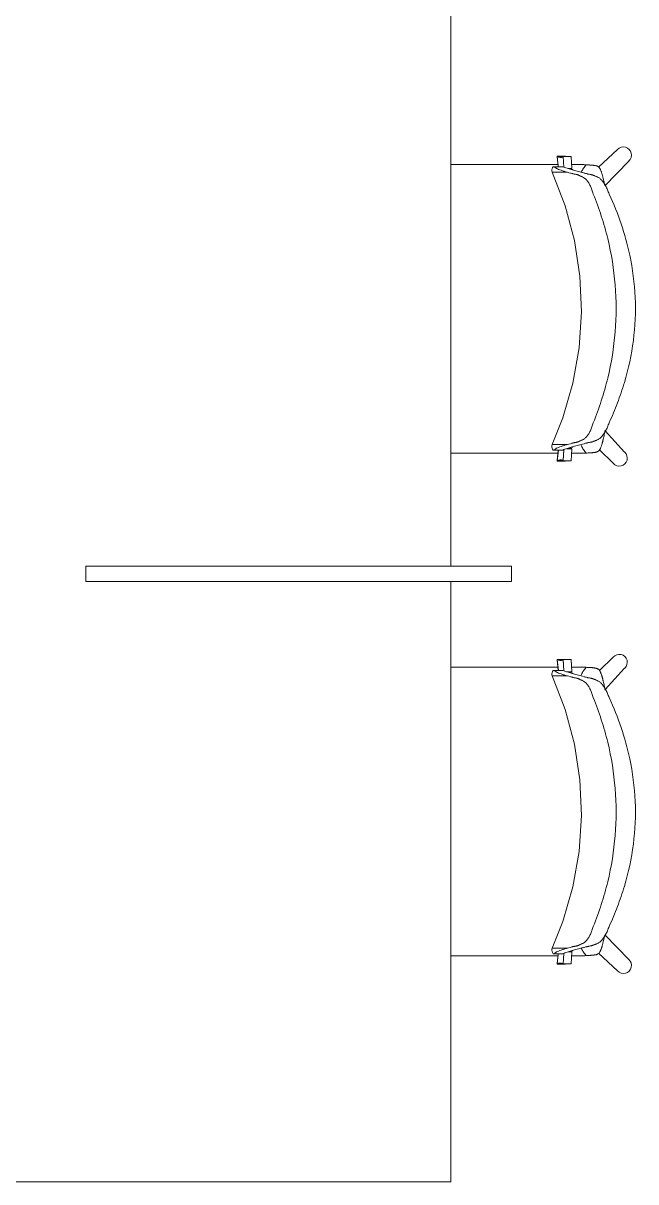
# Model space of a CAD drawing. Header units: millimetres. Extents: x 155927 to 295199, y -4084 to 97293.
# Drawn here: x 195597 to 196604, y 30193 to 32098 of the extents above; entities that cross this region are included whole.
import ezdxf

# ---------------------------------------------------------------- set-up
doc = ezdxf.new("R2010")
doc.units = ezdxf.units.MM
doc.header["$MEASUREMENT"] = 0
doc.layers.add('I-FURN', color=8, linetype='CONTINUOUS', lineweight=9)

msp = doc.modelspace()

# ---------------------------------------------------------------- linework, layer by layer
at = {"layer": 'I-FURN'}
for p, q in [((196299.9, 31205.1), (196299.9, 32192.6)), ((196574.2, 31890.4), (196542.6, 31861.5)), ((196474.6, 31879.5), (196476.7, 31862.3)), ((196488, 31879.5), (196474.6, 31879.5)), ((196474.7, 31878.5), (196476.6, 31862.3)), ((196485.6, 31861.8), (196484.4, 31879.1)), ((196484.4, 31879.1), (196497.7, 31879.1)), ((196497.7, 31879.1), (196499.1, 31859.2)), ((196553, 31831.1), (196592.4, 31871.7)), ((196466.6, 31859), (196466.3, 31857.5)), ((196466.3, 31857.5), (196466.3, 31855.3)), ((196466.3, 31855.3), (196466.8, 31853.2)), ((196467.3, 31860.8), (196466.6, 31859)), ((196466.8, 31853.2), (196488.1, 31798)), ((196468.4, 31862.3), (196467.3, 31860.8)), ((196470.5, 31862.3), (196484.1, 31862.3)), ((196499.1, 31859.2), (196493.2, 31859.2)), ((196499.1, 31858.3), (196496.1, 31858.3)), ((196488.1, 31798), (196503.3, 31740.9)), ((196503.3, 31740.9), (196512.2, 31682.5)), ((196512.2, 31682.5), (196514.8, 31623.4)), ((196514.8, 31623.4), (196510.9, 31564.4)), ((196510.9, 31564.4), (196500.8, 31506.1)), ((196500.8, 31506.1), (196484.3, 31449.3)), ((196484.3, 31449.3), (196466.8, 31405.4)), ((196585.7, 31392.7), (196553.5, 31427.9)), ((196466.3, 31403.3), (196466.8, 31405.4)), ((196466.3, 31401.1), (196466.3, 31403.3)), ((196466.6, 31399.6), (196466.3, 31401.1)), ((196467.3, 31397.8), (196466.6, 31399.6)), ((196468.4, 31396.3), (196467.3, 31397.8)), ((196470.5, 31396.3), (196484.1, 31396.3)), ((196476.7, 31396.3), (196474.6, 31379.1)), ((196476.9, 31396.3), (196474.7, 31378.2)), ((196484.4, 31379.4), (196485.6, 31396.8)), ((196484.4, 31378.5), (196485.6, 31396.8)), ((196490.3, 31398.4), (196499.1, 31398.4)), ((196493.2, 31399.4), (196499.1, 31399.4)), ((196499.1, 31398.4), (196497.7, 31378.5)), ((196544.2, 31396.7), (196567, 31374.5)), ((196474.7, 31378.2), (196488, 31378.2)), ((196497.7, 31378.5), (196484.4, 31378.5)), ((195699.9, 31205.1), (195699.9, 31180.1)), ((195699.9, 31205.1), (195739.9, 31205.1)), ((195739.9, 31205.1), (196369.9, 31205.1)), ((196369.9, 31205.1), (196399.9, 31205.1)), ((196399.9, 31180.1), (196399.9, 31205.1)), ((195739.9, 31180.1), (195699.9, 31180.1)), ((196369.9, 31180.1), (195739.9, 31180.1)), ((196299.9, 30192.6), (196299.9, 31180.1)), ((196399.9, 31180.1), (196369.9, 31180.1)), ((196474.6, 31051), (196476.7, 31033.8)), ((196474.7, 31051.9), (196476.9, 31033.8)), ((196488, 31051.9), (196474.7, 31051.9)), ((196485.6, 31033.3), (196484.4, 31051.6)), ((196484.4, 31051.6), (196497.7, 31051.6)), ((196485.6, 31033.3), (196484.4, 31050.7)), ((196497.7, 31051.6), (196499.1, 31031.7)), ((196567, 31055.6), (196544.2, 31033.5)), ((196466.2, 31028.4), (196466.4, 31029.9)), ((196466.3, 31026.5), (196466.2, 31028.4)), ((196466.4, 31029.9), (196467.2, 31032)), ((196467.2, 31032), (196468.4, 31033.8)), ((196484.1, 31033.8), (196470.5, 31033.8)), ((196499.1, 31031.7), (196490.3, 31031.7)), ((196499.1, 31030.8), (196493.2, 31030.8)), ((196553.5, 31002.3), (196585.7, 31037.4)), ((196466.8, 31024.7), (196466.3, 31026.5)), ((196466.8, 31024.7), (196488.1, 30969.6)), ((196488.1, 30969.6), (196503.3, 30912.4)), ((196503.3, 30912.4), (196512.2, 30854)), ((196512.2, 30854), (196514.8, 30794.9)), ((196514.8, 30794.9), (196510.9, 30735.9)), ((196510.9, 30735.9), (196500.8, 30677.7)), ((196500.8, 30677.7), (196484.3, 30620.9)), ((196484.3, 30620.9), (196466.8, 30576.9)), ((196592.4, 30558.4), (196553, 30599.1)), ((196466.3, 30575.1), (196466.2, 30573.2)), ((196466.2, 30573.2), (196466.4, 30571.7)), ((196466.8, 30576.9), (196466.3, 30575.1)), ((196466.4, 30571.7), (196467.2, 30569.6)), ((196493.2, 30570.9), (196499.1, 30570.9)), ((196496.1, 30571.8), (196499.1, 30571.8)), ((196499.1, 30570.9), (196497.7, 30551)), ((196467.2, 30569.6), (196468.4, 30567.8)), ((196484.1, 30567.8), (196470.5, 30567.8)), ((196476.7, 30567.8), (196474.6, 30550.7)), ((196476.6, 30567.8), (196474.7, 30551.6)), ((196484.4, 30551), (196485.6, 30568.3)), ((196497.7, 30551), (196484.4, 30551)), ((196542.6, 30568.7), (196574.2, 30539.7)), ((196474.6, 30550.7), (196488, 30550.7)), ((194699.9, 30192.6), (196299.9, 30192.6))]:
    msp.add_line(p, q, dxfattribs=at)
for centre, start, end in [((196583.9, 31881.7), 310.4176, 138.0338), ((196577, 31383), 220.3941, 48.0104), ((196577, 31047.1), 311.9896, 139.6059), ((196583.9, 30548.4), 221.9662, 49.5824)]:
    msp.add_arc(centre, 13.1, start, end, dxfattribs=at)
for centre, major_axis, start_param, end_param in [((196480, 31896), (0, -17.4), 5.960696, 6.540192), ((196480.1, 31895), (0, -17.4), 5.960696, 6.540192), ((196493.4, 31896), (0, -17.4), 5.960696, 6.044337), ((196480, 31362.6), (0, -17.4), 2.884586, 3.464082), ((196480.1, 31361.7), (0, -17.4), 2.884586, 3.464082), ((196493.4, 31361.7), (0, -17.4), 3.380441, 3.464082), ((196480, 31067.5), (0, 17.4), 2.819103, 3.398599), ((196480.1, 31068.4), (0, 17.4), 2.819103, 3.398599), ((196493.4, 31068.4), (0, 17.4), 2.819103, 2.902745), ((196480, 30534.2), (0, 17.4), 6.026179, 6.605675), ((196480.1, 30535.1), (0, 17.4), 6.026179, 6.605675), ((196493.4, 30534.2), (0, 17.4), 0.238848, 0.322489)]:
    msp.add_ellipse(centre, major_axis=major_axis, ratio=0.978487, start_param=start_param, end_param=end_param, dxfattribs=at)
for points, knots in [([(196300, 31865.7), (196303.1, 31865.7), (196311.2, 31865.7), (196324.2, 31865.7), (196339.3, 31865.7), (196354.5, 31865.7), (196369.4, 31865.7), (196381.8, 31865.7), (196391.8, 31865.7), (196399.5, 31865.7), (196407, 31865.7), (196417, 31865.7), (196429.2, 31865.7), (196441.6, 31865.7), (196451.7, 31865.7), (196459.4, 31865.7), (196467.2, 31865.7), (196473, 31865.7), (196476.3, 31865.7), (196477, 31865.7)], [-0.5218159, -0.5218159, -0.5218159, -0.5218159, -0.5, -0.4642857, -0.4285714, -0.3928571, -0.3571429, -0.3214286, -0.3035714, -0.2857143, -0.2678571, -0.25, -0.2142857, -0.1785714, -0.1607143, -0.1428571, -0.125, -0.1071429, -0.1022726, -0.1022726, -0.1022726, -0.1022726]), ([(196467.5, 31853.2), (196467.8, 31853.2), (196468.4, 31853.2), (196470.4, 31853.2), (196474.3, 31853.2), (196481.5, 31853.2), (196488, 31853.2), (196491.8, 31853.2)], [0.4444444, 0.4444444, 0.4444444, 0.4444444, 0.5138889, 0.5833333, 0.7222222, 0.8611111, 1, 1, 1, 1]), ([(196470.5, 31862.3), (196469.9, 31862.3), (196469.1, 31862.3), (196468.4, 31862.3), (196468.3, 31862.3), (196469, 31862.3), (196469.7, 31862.3), (196470.1, 31862.3)], [0, 0, 0, 0, 0.125, 0.25, 0.375, 0.5, 0.5828112, 0.5828112, 0.5828112, 0.5828112]), ([(196491.2, 31859.9), (196493.1, 31859.2), (196496.4, 31858.1), (196501.4, 31856.7), (196505.5, 31855.6), (196509.7, 31854.4), (196514.2, 31853.2), (196518.2, 31852.1), (196521.6, 31851.3), (196523.7, 31850.7), (196525.5, 31850.3), (196527.1, 31850), (196528.8, 31849.7), (196530.6, 31849.4), (196531.9, 31849), (196533.1, 31848.7), (196533.9, 31848.3), (196534.4, 31848.1), (196534.8, 31848), (196535.2, 31847.8), (196535.7, 31847.6), (196536.6, 31847.2), (196537.9, 31846.7), (196539.6, 31846.1), (196541.3, 31845.3), (196543, 31844.4), (196544.7, 31843.3), (196546.2, 31842.1), (196547.1, 31841.1), (196547.7, 31840.6), (196548.1, 31840.1), (196548.5, 31839.6), (196549.1, 31839), (196550, 31837.7), (196551.4, 31835.9), (196552.9, 31833.4), (196555, 31829.8), (196557.5, 31824.7), (196559.3, 31820), (196560.2, 31817.4)], [0, 0, 0, 0, 0.142857, 0.214286, 0.285714, 0.357143, 0.428571, 0.5, 0.535714, 0.571429, 0.589286, 0.607143, 0.642857, 0.660714, 0.678571, 0.696429, 0.705357, 0.709821, 0.714286, 0.71875, 0.723214, 0.732143, 0.75, 0.767857, 0.785714, 0.803571, 0.821429, 0.839286, 0.848214, 0.852679, 0.857143, 0.861607, 0.866071, 0.875, 0.892857, 0.910714, 0.928571, 0.964286, 1, 1, 1, 1]), ([(196534.1, 31817.4), (196533.4, 31819.9), (196531.9, 31824.6), (196529.8, 31829.6), (196528, 31833.2), (196526.6, 31835.7), (196525.4, 31837.5), (196524.5, 31838.8), (196524, 31839.4), (196523.6, 31839.9), (196523.2, 31840.4), (196522.7, 31841), (196521.8, 31841.9), (196520.4, 31843.1), (196518.7, 31844.3), (196517, 31845.3), (196515.3, 31846.1), (196513.6, 31846.8), (196512.3, 31847.4), (196511.5, 31847.8), (196511, 31848), (196510.6, 31848.1), (196510.3, 31848.3), (196509.8, 31848.5), (196509.1, 31848.8), (196508, 31849.2), (196506.9, 31849.5), (196505.4, 31849.8), (196504, 31850), (196502.5, 31850.3), (196501.3, 31850.6), (196500.1, 31850.9), (196498.5, 31851.3), (196495.7, 31852.1), (196493.3, 31852.7), (196491.8, 31853.2)], [0, 0, 0, 0, 0.0625, 0.125, 0.15625, 0.1875, 0.21875, 0.234375, 0.242188, 0.25, 0.257812, 0.265625, 0.28125, 0.3125, 0.34375, 0.375, 0.40625, 0.4375, 0.46875, 0.484375, 0.492188, 0.5, 0.507812, 0.515625, 0.53125, 0.5625, 0.59375, 0.625, 0.6875, 0.71875, 0.75, 0.78125, 0.8125, 0.875, 1, 1, 1, 1]), ([(196522.4, 31865.5), (196520.8, 31863.6), (196518, 31859.8), (196515.5, 31855.5), (196514.3, 31853.2), (196514.1, 31852.8)], [0, 0, 0, 0, 0.02777778, 0.05555556, 0.06066679, 0.06066679, 0.06066679, 0.06066679]), ([(196522.4, 31865.5), (196523.5, 31865.4), (196525.2, 31865.3), (196527.1, 31865.2), (196528.2, 31865.1), (196529, 31865.1), (196529.8, 31865), (196530.9, 31864.9), (196532.1, 31864.8), (196533.3, 31864.7), (196534.2, 31864.6), (196534.7, 31864.6), (196535.1, 31864.5), (196535.5, 31864.5), (196536, 31864.4), (196536.9, 31864.3), (196538.1, 31864.1), (196539.4, 31863.7), (196540.7, 31863.3), (196541.9, 31862.7), (196543.1, 31861.8), (196544, 31860.8), (196544.6, 31859.9), (196545.1, 31859.3), (196545.5, 31858.6), (196546, 31857.6), (196546.5, 31856.3), (196547.2, 31854.6), (196547.8, 31852.8), (196548.3, 31851.1), (196548.8, 31849.5), (196549.2, 31847.9), (196549.6, 31846.3), (196550.1, 31844.4), (196550.7, 31842), (196551.7, 31837.5), (196552.5, 31833.8), (196553, 31831.4)], [0, 0, 0, 0, 0.0625, 0.09375, 0.109375, 0.125, 0.140625, 0.15625, 0.1875, 0.21875, 0.234375, 0.242188, 0.25, 0.257812, 0.265625, 0.28125, 0.3125, 0.34375, 0.375, 0.40625, 0.4375, 0.46875, 0.484375, 0.5, 0.515625, 0.53125, 0.5625, 0.59375, 0.625, 0.65625, 0.6875, 0.71875, 0.75, 0.78125, 0.8125, 0.875, 1, 1, 1, 1]), ([(196534.1, 31441.2), (196539, 31453.1), (196547.8, 31477.3), (196561.9, 31526.8), (196572.2, 31590.5), (196572.2, 31668), (196561.9, 31731.7), (196547.8, 31781.3), (196539, 31805.5), (196534.1, 31817.4)], [-1, -1, -1, -1, -0.9, -0.8, -0.6, -0.4, -0.2, -0.1, 0, 0, 0, 0]), ([(196560.2, 31817.4), (196567.7, 31801.4), (196580.8, 31768.5), (196596.6, 31711.6), (196605.1, 31647.1), (196602, 31576.1), (196589.5, 31518.3), (196574.3, 31473.6), (196565.2, 31451.9), (196560.2, 31441.2)], [-1, -1, -1, -1, -0.863636, -0.727273, -0.545455, -0.363636, -0.181818, -0.090909, 0, 0, 0, 0]), ([(196560.2, 31441.2), (196559.3, 31438.6), (196557.5, 31433.9), (196555, 31428.8), (196552.9, 31425.2), (196551.4, 31422.7), (196550, 31420.8), (196549.1, 31419.6), (196548.5, 31419), (196548.1, 31418.5), (196547.7, 31418), (196547.1, 31417.4), (196546.2, 31416.5), (196544.7, 31415.3), (196543, 31414.2), (196541.3, 31413.3), (196539.6, 31412.5), (196537.9, 31411.9), (196536.6, 31411.3), (196535.7, 31411), (196535.2, 31410.8), (196534.8, 31410.6), (196534.4, 31410.4), (196533.9, 31410.2), (196533.1, 31409.9), (196531.9, 31409.6), (196530.6, 31409.2), (196528.8, 31408.9), (196527.1, 31408.6), (196525.5, 31408.3), (196524.2, 31408), (196522.9, 31407.7), (196521.2, 31407.2), (196518.2, 31406.4), (196514.2, 31405.4), (196509.7, 31404.2), (196505.5, 31403), (196501.4, 31401.9), (196497.6, 31400.8), (196494.2, 31399.8), (196492.2, 31399.1), (196491.2, 31398.7)], [0, 0, 0, 0, 0.035714, 0.071429, 0.089286, 0.107143, 0.125, 0.133929, 0.138393, 0.142857, 0.147321, 0.151786, 0.160714, 0.178571, 0.196429, 0.214286, 0.232143, 0.25, 0.267857, 0.276786, 0.28125, 0.285714, 0.290179, 0.294643, 0.303571, 0.321429, 0.339286, 0.357143, 0.392857, 0.410714, 0.428571, 0.446429, 0.464286, 0.5, 0.571429, 0.642857, 0.714286, 0.785714, 0.857143, 0.928571, 1, 1, 1, 1]), ([(196491.8, 31405.4), (196493.3, 31405.9), (196495.7, 31406.5), (196498.5, 31407.3), (196500.1, 31407.7), (196501.3, 31408), (196502.5, 31408.3), (196504, 31408.6), (196505.4, 31408.8), (196506.9, 31409.1), (196508, 31409.4), (196509.1, 31409.8), (196509.8, 31410.1), (196510.3, 31410.3), (196510.6, 31410.5), (196511, 31410.6), (196511.5, 31410.8), (196512.3, 31411.2), (196513.6, 31411.8), (196515.3, 31412.5), (196517, 31413.3), (196518.7, 31414.3), (196520.4, 31415.5), (196521.8, 31416.7), (196522.7, 31417.6), (196523.2, 31418.2), (196523.6, 31418.7), (196524, 31419.2), (196524.5, 31419.8), (196525.4, 31421), (196526.6, 31422.9), (196528, 31425.4), (196529.8, 31429), (196531.9, 31434), (196533.4, 31438.7), (196534.1, 31441.2)], [0, 0, 0, 0, 0.125, 0.1875, 0.21875, 0.25, 0.28125, 0.3125, 0.375, 0.40625, 0.4375, 0.46875, 0.484375, 0.492188, 0.5, 0.507812, 0.515625, 0.53125, 0.5625, 0.59375, 0.625, 0.65625, 0.6875, 0.71875, 0.734375, 0.742188, 0.75, 0.757812, 0.765625, 0.78125, 0.8125, 0.84375, 0.875, 0.9375, 1, 1, 1, 1]), ([(196553, 31425.3), (196552.5, 31422.9), (196551.7, 31419.2), (196550.7, 31414.7), (196550.1, 31412.3), (196549.6, 31410.4), (196549.2, 31408.8), (196548.8, 31407.2), (196548.3, 31405.6), (196547.8, 31403.9), (196547.2, 31402.1), (196546.5, 31400.4), (196546, 31399.1), (196545.5, 31398.1), (196545.1, 31397.4), (196544.6, 31396.8), (196544, 31395.9), (196543.1, 31394.9), (196541.9, 31394), (196540.7, 31393.4), (196539.4, 31392.9), (196538.1, 31392.6), (196536.9, 31392.4), (196536, 31392.3), (196535.5, 31392.2), (196535.1, 31392.2), (196534.7, 31392.1), (196534.2, 31392), (196533.3, 31392), (196532.1, 31391.8), (196530.9, 31391.7), (196529.8, 31391.7), (196529, 31391.6), (196528.2, 31391.6), (196527.1, 31391.5), (196525.2, 31391.4), (196523.5, 31391.3), (196522.4, 31391.2)], [0, 0, 0, 0, 0.125, 0.1875, 0.21875, 0.25, 0.28125, 0.3125, 0.34375, 0.375, 0.40625, 0.4375, 0.46875, 0.484375, 0.5, 0.515625, 0.53125, 0.5625, 0.59375, 0.625, 0.65625, 0.6875, 0.71875, 0.734375, 0.742188, 0.75, 0.757812, 0.765625, 0.78125, 0.8125, 0.84375, 0.859375, 0.875, 0.890625, 0.90625, 0.9375, 1, 1, 1, 1]), ([(196476.9, 31391), (196476.5, 31391), (196471, 31391), (196460.2, 31391), (196444.7, 31391), (196429.7, 31391), (196417.2, 31391), (196407.1, 31391), (196399.4, 31391), (196391.8, 31391), (196381.7, 31391), (196369.2, 31391), (196356.8, 31391), (196346.8, 31391), (196339.2, 31391), (196331.6, 31391), (196321.7, 31391), (196311.2, 31391), (196303.2, 31391), (196300.1, 31391)], [-0.896036, -0.896036, -0.896036, -0.896036, -0.8928571, -0.8571429, -0.8214286, -0.7857143, -0.75, -0.7321429, -0.7142857, -0.6964286, -0.6785714, -0.6428571, -0.6071429, -0.5892857, -0.5714286, -0.5535714, -0.5357143, -0.5, -0.4777821, -0.4777821, -0.4777821, -0.4777821]), ([(196491.8, 31405.4), (196488.8, 31405.4), (196483.4, 31405.4), (196477, 31405.4), (196472.3, 31405.4), (196469.6, 31405.4), (196468.2, 31405.4), (196467.7, 31405.4), (196467.5, 31405.4)], [0, 0, 0, 0, 0.1111111, 0.2222222, 0.3333333, 0.4444444, 0.5, 0.5555556, 0.5555556, 0.5555556, 0.5555556]), ([(196470.1, 31396.3), (196469.7, 31396.3), (196469, 31396.3), (196468.3, 31396.3), (196468.4, 31396.3), (196469.1, 31396.3), (196469.9, 31396.3), (196470.5, 31396.3)], [0.4162183, 0.4162183, 0.4162183, 0.4162183, 0.5, 0.625, 0.75, 0.875, 1, 1, 1, 1]), ([(196513.5, 31405.2), (196513.8, 31404.4), (196515.2, 31401.6), (196518, 31396.9), (196520.8, 31393.1), (196522.4, 31391.2)], [0.93303317, 0.93303317, 0.93303317, 0.93303317, 0.94444444, 0.97222222, 1, 1, 1, 1]), ([(196300.1, 31039.1), (196303.2, 31039.1), (196311.2, 31039.1), (196321.7, 31039.1), (196331.6, 31039.1), (196339.2, 31039.1), (196346.8, 31039.1), (196356.8, 31039.1), (196369.2, 31039.1), (196381.7, 31039.1), (196391.8, 31039.1), (196399.4, 31039.1), (196407.1, 31039.1), (196417.2, 31039.1), (196429.7, 31039.1), (196444.7, 31039.1), (196460.2, 31039.1), (196470.9, 31039.1), (196476.5, 31039.1), (196476.9, 31039.1)], [-0.5222179, -0.5222179, -0.5222179, -0.5222179, -0.5, -0.4642857, -0.4464286, -0.4285714, -0.4107143, -0.3928571, -0.3571429, -0.3214286, -0.3035714, -0.2857143, -0.2678571, -0.25, -0.2142857, -0.1785714, -0.1428571, -0.1071429, -0.103964, -0.103964, -0.103964, -0.103964]), ([(196470.5, 31033.8), (196469.9, 31033.8), (196469.1, 31033.8), (196468.4, 31033.8), (196468.3, 31033.8), (196469, 31033.8), (196469.7, 31033.8), (196470.1, 31033.8)], [0, 0, 0, 0, 0.125, 0.25, 0.375, 0.5, 0.5837817, 0.5837817, 0.5837817, 0.5837817]), ([(196491.2, 31031.4), (196493.1, 31030.7), (196496.4, 31029.7), (196501.4, 31028.2), (196505.5, 31027.1), (196509.7, 31025.9), (196514.2, 31024.7), (196518.2, 31023.7), (196521.6, 31022.8), (196523.7, 31022.2), (196525.5, 31021.8), (196527.1, 31021.5), (196528.8, 31021.2), (196530.6, 31020.9), (196531.9, 31020.6), (196533.1, 31020.2), (196533.9, 31019.9), (196534.4, 31019.7), (196534.8, 31019.5), (196535.2, 31019.4), (196535.7, 31019.1), (196536.6, 31018.8), (196537.9, 31018.3), (196539.6, 31017.6), (196541.3, 31016.8), (196543, 31015.9), (196544.7, 31014.8), (196546.2, 31013.6), (196547.1, 31012.7), (196547.7, 31012.1), (196548.1, 31011.6), (196548.5, 31011.1), (196549.1, 31010.5), (196550, 31009.3), (196551.4, 31007.4), (196552.9, 31004.9), (196555, 31001.3), (196557.5, 30996.2), (196559.3, 30991.5), (196560.2, 30989)], [0, 0, 0, 0, 0.142857, 0.214286, 0.285714, 0.357143, 0.428571, 0.5, 0.535714, 0.571429, 0.589286, 0.607143, 0.642857, 0.660714, 0.678571, 0.696429, 0.705357, 0.709821, 0.714286, 0.71875, 0.723214, 0.732143, 0.75, 0.767857, 0.785714, 0.803571, 0.821429, 0.839286, 0.848214, 0.852679, 0.857143, 0.861607, 0.866071, 0.875, 0.892857, 0.910714, 0.928571, 0.964286, 1, 1, 1, 1]), ([(196522.4, 31038.9), (196520.8, 31037), (196518, 31033.2), (196515.2, 31028.5), (196513.8, 31025.7), (196513.5, 31024.9)], [0, 0, 0, 0, 0.02777778, 0.05555556, 0.06696683, 0.06696683, 0.06696683, 0.06696683]), ([(196522.4, 31038.9), (196523.5, 31038.8), (196525.2, 31038.7), (196527.1, 31038.6), (196528.2, 31038.6), (196529, 31038.5), (196529.8, 31038.4), (196530.9, 31038.4), (196532.1, 31038.3), (196533.3, 31038.2), (196534.2, 31038.1), (196534.7, 31038), (196535.1, 31038), (196535.5, 31037.9), (196536, 31037.8), (196536.9, 31037.7), (196538.1, 31037.5), (196539.4, 31037.2), (196540.7, 31036.7), (196541.9, 31036.1), (196543.1, 31035.2), (196544, 31034.2), (196544.6, 31033.4), (196545.1, 31032.7), (196545.5, 31032), (196546, 31031), (196546.5, 31029.7), (196547.2, 31028), (196547.8, 31026.2), (196548.3, 31024.5), (196548.8, 31022.9), (196549.2, 31021.4), (196549.6, 31019.7), (196550.1, 31017.9), (196550.7, 31015.4), (196551.7, 31011), (196552.5, 31007.2), (196553, 31004.9)], [0, 0, 0, 0, 0.0625, 0.09375, 0.109375, 0.125, 0.140625, 0.15625, 0.1875, 0.21875, 0.234375, 0.242188, 0.25, 0.257812, 0.265625, 0.28125, 0.3125, 0.34375, 0.375, 0.40625, 0.4375, 0.46875, 0.484375, 0.5, 0.515625, 0.53125, 0.5625, 0.59375, 0.625, 0.65625, 0.6875, 0.71875, 0.75, 0.78125, 0.8125, 0.875, 1, 1, 1, 1]), ([(196467.5, 31024.7), (196467.8, 31024.7), (196468.4, 31024.7), (196470.4, 31024.7), (196474.3, 31024.7), (196481.5, 31024.7), (196488, 31024.7), (196491.8, 31024.7)], [0.4444444, 0.4444444, 0.4444444, 0.4444444, 0.5138889, 0.5833333, 0.7222222, 0.8611111, 1, 1, 1, 1]), ([(196534.1, 30989), (196533.4, 30991.4), (196531.9, 30996.1), (196529.8, 31001.2), (196528, 31004.7), (196526.6, 31007.2), (196525.4, 31009.1), (196524.5, 31010.3), (196524, 31010.9), (196523.6, 31011.4), (196523.2, 31011.9), (196522.7, 31012.5), (196521.8, 31013.5), (196520.4, 31014.7), (196518.7, 31015.8), (196517, 31016.8), (196515.3, 31017.6), (196513.6, 31018.4), (196512.3, 31018.9), (196511.5, 31019.3), (196511, 31019.5), (196510.6, 31019.7), (196510.3, 31019.8), (196509.8, 31020), (196509.1, 31020.3), (196508, 31020.7), (196506.9, 31021), (196505.4, 31021.3), (196504, 31021.5), (196502.5, 31021.8), (196501.3, 31022.1), (196500.1, 31022.4), (196498.5, 31022.8), (196495.7, 31023.6), (196493.3, 31024.3), (196491.8, 31024.7)], [0, 0, 0, 0, 0.0625, 0.125, 0.15625, 0.1875, 0.21875, 0.234375, 0.242188, 0.25, 0.257812, 0.265625, 0.28125, 0.3125, 0.34375, 0.375, 0.40625, 0.4375, 0.46875, 0.484375, 0.492188, 0.5, 0.507812, 0.515625, 0.53125, 0.5625, 0.59375, 0.625, 0.6875, 0.71875, 0.75, 0.78125, 0.8125, 0.875, 1, 1, 1, 1]), ([(196534.1, 30612.7), (196539, 30624.6), (196547.8, 30648.8), (196561.9, 30698.4), (196572.2, 30762.1), (196572.2, 30839.6), (196561.9, 30903.3), (196547.8, 30952.9), (196539, 30977), (196534.1, 30989)], [-1, -1, -1, -1, -0.9, -0.8, -0.6, -0.4, -0.2, -0.1, 0, 0, 0, 0]), ([(196560.2, 30989), (196567.7, 30972.9), (196580.8, 30940), (196596.6, 30883.1), (196605.1, 30818.6), (196602, 30747.6), (196589.5, 30689.8), (196574.3, 30645.1), (196565.2, 30623.4), (196560.2, 30612.7)], [-1, -1, -1, -1, -0.863636, -0.727273, -0.545455, -0.363636, -0.181818, -0.090909, 0, 0, 0, 0]), ([(196560.2, 30612.7), (196559.3, 30610.2), (196557.5, 30605.4), (196555, 30600.3), (196552.9, 30596.7), (196551.4, 30594.2), (196550, 30592.4), (196549.1, 30591.2), (196548.5, 30590.5), (196548.1, 30590), (196547.7, 30589.6), (196547.1, 30589), (196546.2, 30588), (196544.7, 30586.9), (196543, 30585.7), (196541.3, 30584.8), (196539.6, 30584.1), (196537.9, 30583.4), (196536.6, 30582.9), (196535.7, 30582.5), (196535.2, 30582.3), (196534.8, 30582.1), (196534.4, 30582), (196533.9, 30581.8), (196533.1, 30581.5), (196531.9, 30581.1), (196530.6, 30580.8), (196528.8, 30580.4), (196527.1, 30580.1), (196525.5, 30579.8), (196524.2, 30579.5), (196522.9, 30579.2), (196521.2, 30578.7), (196518.2, 30578), (196514.2, 30576.9), (196509.7, 30575.7), (196505.5, 30574.6), (196501.4, 30573.4), (196497.6, 30572.4), (196494.2, 30571.3), (196492.2, 30570.6), (196491.2, 30570.3)], [0, 0, 0, 0, 0.035714, 0.071429, 0.089286, 0.107143, 0.125, 0.133929, 0.138393, 0.142857, 0.147321, 0.151786, 0.160714, 0.178571, 0.196429, 0.214286, 0.232143, 0.25, 0.267857, 0.276786, 0.28125, 0.285714, 0.290179, 0.294643, 0.303571, 0.321429, 0.339286, 0.357143, 0.392857, 0.410714, 0.428571, 0.446429, 0.464286, 0.5, 0.571429, 0.642857, 0.714286, 0.785714, 0.857143, 0.928571, 1, 1, 1, 1]), ([(196491.8, 30576.9), (196493.3, 30577.4), (196495.7, 30578), (196498.5, 30578.8), (196500.1, 30579.2), (196501.3, 30579.6), (196502.5, 30579.8), (196504, 30580.1), (196505.4, 30580.3), (196506.9, 30580.6), (196508, 30581), (196509.1, 30581.3), (196509.8, 30581.6), (196510.3, 30581.8), (196510.6, 30582), (196511, 30582.1), (196511.5, 30582.4), (196512.3, 30582.7), (196513.6, 30583.3), (196515.3, 30584), (196517, 30584.8), (196518.7, 30585.8), (196520.4, 30587), (196521.8, 30588.2), (196522.7, 30589.2), (196523.2, 30589.7), (196523.6, 30590.2), (196524, 30590.7), (196524.5, 30591.4), (196525.4, 30592.6), (196526.6, 30594.4), (196528, 30596.9), (196529.8, 30600.5), (196531.9, 30605.5), (196533.4, 30610.2), (196534.1, 30612.7)], [0, 0, 0, 0, 0.125, 0.1875, 0.21875, 0.25, 0.28125, 0.3125, 0.375, 0.40625, 0.4375, 0.46875, 0.484375, 0.492188, 0.5, 0.507812, 0.515625, 0.53125, 0.5625, 0.59375, 0.625, 0.65625, 0.6875, 0.71875, 0.734375, 0.742188, 0.75, 0.757812, 0.765625, 0.78125, 0.8125, 0.84375, 0.875, 0.9375, 1, 1, 1, 1]), ([(196553, 30598.7), (196552.5, 30596.3), (196551.7, 30592.6), (196550.7, 30588.2), (196550.1, 30585.7), (196549.6, 30583.9), (196549.2, 30582.2), (196548.8, 30580.6), (196548.3, 30579), (196547.8, 30577.3), (196547.2, 30575.5), (196546.5, 30573.8), (196546, 30572.5), (196545.5, 30571.5), (196545.1, 30570.9), (196544.6, 30570.2), (196544, 30569.3), (196543.1, 30568.3), (196541.9, 30567.4), (196540.7, 30566.8), (196539.4, 30566.4), (196538.1, 30566), (196536.9, 30565.8), (196536, 30565.7), (196535.5, 30565.6), (196535.1, 30565.6), (196534.7, 30565.5), (196534.2, 30565.5), (196533.3, 30565.4), (196532.1, 30565.3), (196530.9, 30565.2), (196529.8, 30565.1), (196529, 30565), (196528.2, 30565), (196527.1, 30564.9), (196525.2, 30564.8), (196523.5, 30564.7), (196522.4, 30564.6)], [0, 0, 0, 0, 0.125, 0.1875, 0.21875, 0.25, 0.28125, 0.3125, 0.34375, 0.375, 0.40625, 0.4375, 0.46875, 0.484375, 0.5, 0.515625, 0.53125, 0.5625, 0.59375, 0.625, 0.65625, 0.6875, 0.71875, 0.734375, 0.742188, 0.75, 0.757812, 0.765625, 0.78125, 0.8125, 0.84375, 0.859375, 0.875, 0.890625, 0.90625, 0.9375, 1, 1, 1, 1]), ([(196491.8, 30576.9), (196488.8, 30576.9), (196483.4, 30576.9), (196477, 30576.9), (196472.3, 30576.9), (196469.6, 30576.9), (196468.2, 30576.9), (196467.7, 30576.9), (196467.5, 30576.9)], [0, 0, 0, 0, 0.1111111, 0.2222222, 0.3333333, 0.4444444, 0.5, 0.5555556, 0.5555556, 0.5555556, 0.5555556]), ([(196514.1, 30577.3), (196514.3, 30576.9), (196515.5, 30574.6), (196518, 30570.3), (196520.8, 30566.5), (196522.4, 30564.6)], [0.93933321, 0.93933321, 0.93933321, 0.93933321, 0.94444444, 0.97222222, 1, 1, 1, 1]), ([(196477, 30564.4), (196476.3, 30564.4), (196473, 30564.4), (196467.2, 30564.4), (196459.4, 30564.4), (196451.7, 30564.4), (196441.6, 30564.4), (196429.2, 30564.4), (196417, 30564.4), (196407, 30564.4), (196399.5, 30564.4), (196391.8, 30564.4), (196381.8, 30564.4), (196369.4, 30564.4), (196354.5, 30564.4), (196339.3, 30564.4), (196324.2, 30564.4), (196311.2, 30564.4), (196303.1, 30564.4), (196300, 30564.4)], [-0.8977274, -0.8977274, -0.8977274, -0.8977274, -0.8928571, -0.875, -0.8571429, -0.8392857, -0.8214286, -0.7857143, -0.75, -0.7321429, -0.7142857, -0.6964286, -0.6785714, -0.6428571, -0.6071429, -0.5714286, -0.5357143, -0.5, -0.4781841, -0.4781841, -0.4781841, -0.4781841]), ([(196470.1, 30567.8), (196469.7, 30567.8), (196469, 30567.8), (196468.3, 30567.8), (196468.4, 30567.8), (196469.1, 30567.8), (196469.9, 30567.8), (196470.5, 30567.8)], [0.4171888, 0.4171888, 0.4171888, 0.4171888, 0.5, 0.625, 0.75, 0.875, 1, 1, 1, 1])]:
    msp.add_open_spline(points, degree=3, knots=knots, dxfattribs=at)
for points in [[(196491.8, 31853.2), (196489.8, 31853.7), (196485.9, 31854.8), (196481, 31856.5), (196476.8, 31858), (196473.5, 31859.5), (196471.4, 31861), (196470.7, 31861.9), (196470.5, 31862.3)], [(196484.1, 31862.3), (196485.2, 31861.9), (196487.5, 31861.1), (196489.9, 31860.3), (196491.2, 31859.9)], [(196499.6, 31865.7), (196506.1, 31865.7), (196512.4, 31865.7), (196518.6, 31865.7)], [(196500.7, 31857), (196500.4, 31857.4), (196500.1, 31857.8), (196499.9, 31858.1)], [(196518.6, 31865.7), (196519.2, 31865.6), (196520.5, 31865.6), (196521.8, 31865.5), (196522.4, 31865.5)], [(196553.7, 31428.9), (196553.5, 31427.7), (196553.3, 31426.5), (196553, 31425.3)], [(196553, 31425.3), (196553.3, 31426.5), (196553.5, 31427.7), (196553.7, 31428.9)], [(196470.5, 31396.3), (196470.7, 31396.7), (196471.4, 31397.6), (196473.5, 31399.1), (196476.8, 31400.6), (196481, 31402.1), (196485.9, 31403.8), (196489.8, 31404.9), (196491.8, 31405.4)], [(196491.2, 31398.7), (196489.9, 31398.3), (196487.5, 31397.5), (196485.2, 31396.7), (196484.1, 31396.3)], [(196518.6, 31391), (196512.5, 31391), (196506.2, 31391), (196499.7, 31391)], [(196499.9, 31400.5), (196500.1, 31400.9), (196500.4, 31401.2), (196500.7, 31401.6)], [(196522.4, 31391.2), (196521.8, 31391.2), (196520.5, 31391.1), (196519.2, 31391), (196518.6, 31391)], [(196491.8, 31024.7), (196489.8, 31025.2), (196485.9, 31026.3), (196481, 31028), (196476.8, 31029.5), (196473.5, 31031), (196471.4, 31032.5), (196470.7, 31033.4), (196470.5, 31033.8)], [(196484.1, 31033.8), (196485.2, 31033.4), (196487.5, 31032.6), (196489.9, 31031.8), (196491.2, 31031.4)], [(196499.7, 31039.1), (196506.2, 31039.1), (196512.5, 31039.1), (196518.6, 31039.1)], [(196500.7, 31028.5), (196500.4, 31028.9), (196500.1, 31029.3), (196499.9, 31029.6)], [(196518.6, 31039.1), (196519.2, 31039.1), (196520.5, 31039), (196521.8, 31038.9), (196522.4, 31038.9)], [(196553.7, 31001.2), (196553.5, 31002.4), (196553.3, 31003.6), (196553, 31004.9)], [(196553, 31004.9), (196553.3, 31003.7), (196553.5, 31002.5), (196553.7, 31001.3)], [(196470.5, 30567.8), (196470.7, 30568.3), (196471.4, 30569.2), (196473.5, 30570.7), (196476.8, 30572.1), (196481, 30573.7), (196485.9, 30575.3), (196489.8, 30576.4), (196491.8, 30576.9)], [(196491.2, 30570.3), (196489.9, 30569.9), (196487.5, 30569), (196485.2, 30568.2), (196484.1, 30567.8)], [(196499.9, 30572), (196500.1, 30572.4), (196500.4, 30572.8), (196500.7, 30573.2)], [(196518.6, 30564.4), (196512.4, 30564.4), (196506.1, 30564.4), (196499.6, 30564.4)], [(196522.4, 30564.6), (196521.8, 30564.6), (196520.5, 30564.5), (196519.2, 30564.5), (196518.6, 30564.4)]]:
    msp.add_open_spline(points, degree=3, dxfattribs=at)

doc.saveas('drawing.dxf')
